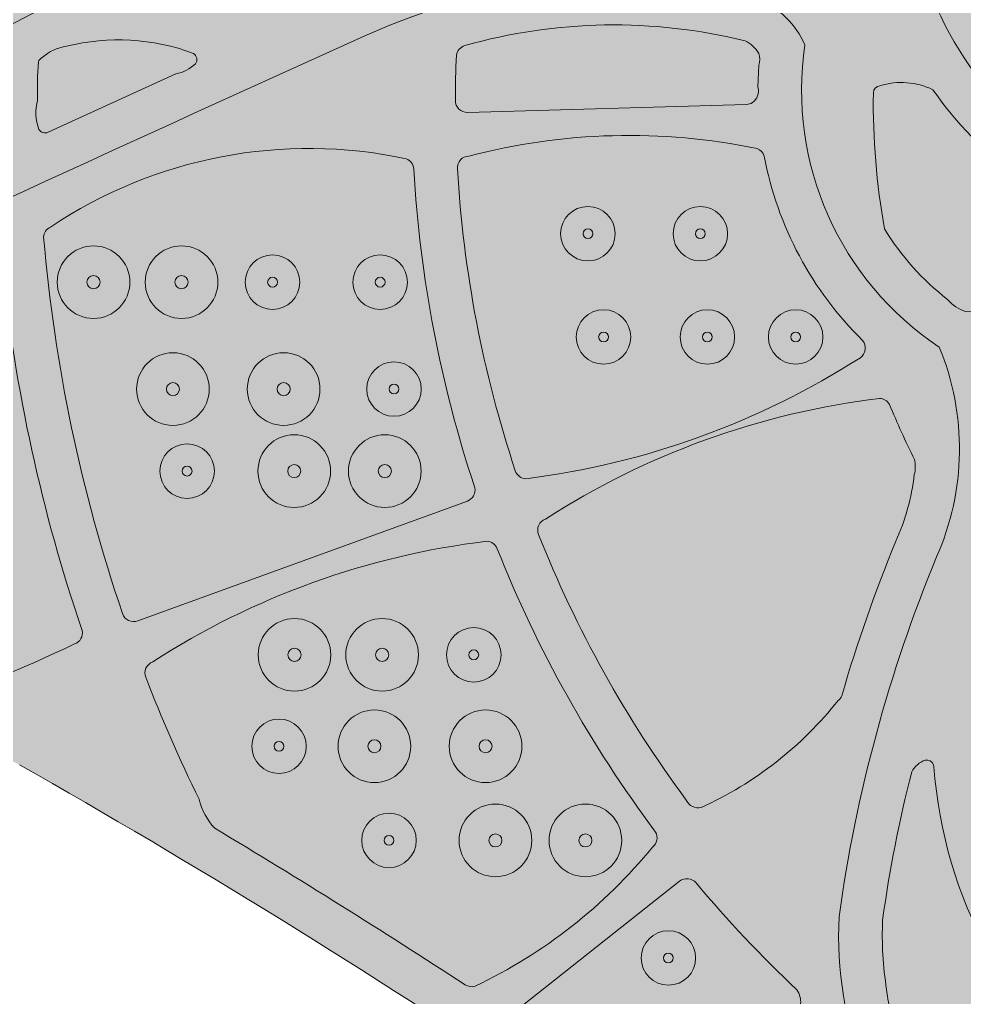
# Model space of a CAD drawing. Header units: inches. Extents: x 36 to 71.8, y 17.4 to 61.8.
# Drawn here: x 49.76 to 54.97, y 22.53 to 27.92 of the extents above; entities that cross this region are included whole.
import ezdxf

# ---------------------------------------------------------------- set-up
doc = ezdxf.new("R2010")
doc.units = ezdxf.units.IN
doc.header["$MEASUREMENT"] = 0
for name, color, linetype, lineweight in [('00_SOURCE_FROZEN', 7, 'Continuous', 18), ('20_ADDITIONS_CLOSED', 7, 'Continuous', 13), ('30_MATERIALS', 7, 'Continuous', 13), ('40_PLANT_SYMBOLS', 7, 'Continuous', 13)]:
    doc.layers.add(name, color=color, linetype=linetype, lineweight=lineweight)

# ---------------------------------------------------------------- blocks, each defined once
blk = doc.blocks.new('TREE_CROWN_2D')
for radius in [1, 0.18]:
    blk.add_circle((0, 0), radius)

msp = doc.modelspace()

# ---------------------------------------------------------------- hatches: boundary and pattern name
at = {"layer": '30_MATERIALS'}
h = msp.add_hatch(color=184, dxfattribs=at)
h.dxf.hatch_style = 1
h.paths.add_polyline_path([(39.7875, 24.8863), (39.7896, 24.8878), (39.964, 25.017), (40.1366, 25.1486), (40.3073, 25.2827), (40.4762, 25.4192), (40.6432, 25.5581), (40.8084, 25.6995), (40.9716, 25.8431), (41.1329, 25.9892), (41.2922, 26.1376), (41.4495, 26.2883), (41.6047, 26.4413), (41.758, 26.5966), (42.376, 26.5966), (45.4271, 29.473), (48.0949, 29.84), (50.3999, 30.0042), (53.6498, 30.945), (53.846, 31.0231), (54.0434, 31.0976), (54.2419, 31.1685), (54.4414, 31.2358), (54.6419, 31.2994), (54.8433, 31.3594), (55.0456, 31.4158), (55.2487, 31.4686), (55.4525, 31.5177), (55.6571, 31.5632), (55.8624, 31.605), (56.0684, 31.6431), (56.2748, 31.6776), (56.4819, 31.7085), (56.6894, 31.7356), (56.8973, 31.7591), (57.1057, 31.7789), (57.3143, 31.795), (57.5233, 31.8074), (57.7324, 31.8161), (57.9418, 31.8211), (58.1513, 31.8224), (58.3609, 31.82), (58.5705, 31.8139), (58.7801, 31.804), (58.9897, 31.7904), (59.1991, 31.7731), (59.4084, 31.752), (59.6174, 31.7272), (59.8263, 31.6987), (60.0348, 31.6664), (60.2429, 31.6303), (60.4464, 31.6265), (60.6486, 31.6155), (60.8494, 31.5975), (61.0486, 31.5725), (61.2461, 31.5406), (61.4416, 31.5019), (61.6352, 31.4566), (61.8265, 31.4046), (62.0155, 31.3462), (62.202, 31.2813), (62.3858, 31.2102), (62.5668, 31.1328), (62.7449, 31.0494), (62.9198, 30.9599), (63.0915, 30.8645), (63.2597, 30.7633), (63.4244, 30.6563), (63.5853, 30.5438), (63.7423, 30.4257), (63.8953, 30.3021), (64.0441, 30.1733), (64.1886, 30.0391), (64.3285, 29.8999), (64.4638, 29.7555), (64.5943, 29.6063), (64.7198, 29.4521), (64.8402, 29.2932), (64.9553, 29.1296), (65.065, 28.9615), (65.1692, 28.7889), (65.2675, 28.6119), (65.3601, 28.4306), (66.4807, 23.8898), (66.516, 23.7199), (66.5453, 23.5497), (66.5688, 23.3792), (66.5865, 23.2087), (66.5984, 23.0383), (66.6046, 22.8681), (66.6051, 22.6982), (66.6001, 22.5288), (66.5894, 22.36), (66.5731, 22.192), (66.5514, 22.0248), (66.5242, 21.8587), (66.4916, 21.6937), (66.4536, 21.5299), (66.4103, 21.3676), (66.3617, 21.2069), (66.3078, 21.0478), (66.2488, 20.8905), (66.1845, 20.7352), (66.1152, 20.5819), (66.0408, 20.4309), (65.9613, 20.2822), (65.8769, 20.136), (65.7875, 19.9924), (65.6933, 19.8516), (65.5941, 19.7137), (65.4902, 19.5787), (65.3814, 19.447), (65.268, 19.3185), (65.1498, 19.1934), (65.027, 19.0719), (64.8996, 18.9541), (63.6613, 17.5325), (63.666, 17.5036), (63.6014, 17.493), (63.3541, 17.4606), (63.1061, 17.436), (62.8577, 17.4194), (62.609, 17.4106), (62.3604, 17.4097), (62.1118, 17.4166), (61.8636, 17.4314), (61.616, 17.4541), (61.3691, 17.4846), (61.1231, 17.5229), (60.8782, 17.5691), (60.6346, 17.623), (60.3925, 17.6848), (60.1521, 17.7543), (60.0326, 17.792), (59.9136, 17.8317), (59.7952, 17.8733), (59.6772, 17.9168), (59.5598, 17.9623), (59.4431, 18.0097), (59.3269, 18.0591), (59.2114, 18.1104), (59.0965, 18.1636), (58.9823, 18.2188), (58.8689, 18.2759), (58.7562, 18.3349), (58.6442, 18.3959), (58.533, 18.4588), (58.4227, 18.5237), (58.3131, 18.5904), (58.1058, 18.6417), (57.8998, 18.697), (57.6952, 18.7563), (57.4921, 18.8195), (57.2905, 18.8866), (57.0905, 18.9576), (56.8921, 19.0324), (56.6953, 19.111), (56.5003, 19.1934), (56.3071, 19.2795), (56.1156, 19.3694), (55.9261, 19.4629), (55.7385, 19.5601), (55.5529, 19.6609), (55.3693, 19.7652), (55.1878, 19.8732), (55.0084, 19.9846), (54.8313, 20.0996), (54.6564, 20.218), (54.4838, 20.3398), (54.3135, 20.465), (54.1456, 20.5936), (53.9802, 20.7255), (53.8173, 20.8607), (53.6569, 20.9992), (53.4992, 21.1409), (53.3441, 21.2858), (53.1918, 21.4339), (53.0422, 21.5851), (52.8954, 21.7395), (52.7515, 21.8969), (52.6105, 22.0573), (52.2619, 22.2885), (51.9112, 22.5165), (51.5585, 22.7412), (51.2036, 22.9626), (50.8468, 23.1808), (50.488, 23.3957), (50.1271, 23.6072), (49.7644, 23.8155), (49.7277, 23.8342), (49.6902, 23.8506), (49.652, 23.8647), (49.6132, 23.8764), (49.5739, 23.8858), (49.5343, 23.8929), (49.4943, 23.8976), (49.4542, 23.9), (49.414, 23.9001), (49.3738, 23.8978), (49.3338, 23.8932), (49.294, 23.8862), (49.2545, 23.8769), (49.2156, 23.8652), (49.1771, 23.8511), (49.1394, 23.8347), (48.2072, 23.6268), (47.2762, 23.4134), (46.3466, 23.1944), (45.4182, 22.97), (45.2228, 22.9368), (45.0273, 22.9101), (44.8317, 22.8898), (44.6363, 22.8759), (44.4411, 22.8684), (44.2463, 22.8671), (44.052, 22.8721), (43.8585, 22.8833), (43.6657, 22.9007), (43.474, 22.9241), (43.2833, 22.9536), (43.094, 22.9891), (42.906, 23.0306), (42.7195, 23.078), (42.5347, 23.1312), (42.3518, 23.1903), (42.1708, 23.2551), (41.9919, 23.3256), (41.8152, 23.4018), (41.6409, 23.4836), (41.4692, 23.571), (41.3001, 23.6639), (41.1339, 23.7623), (40.9706, 23.8661), (40.8104, 23.9753), (40.6534, 24.0899), (40.4998, 24.2097), (40.3498, 24.3347), (40.2034, 24.465), (40.0608, 24.6003), (39.9221, 24.7408), (39.7875, 24.8863)])
h = msp.add_hatch(color=144, dxfattribs=at)
h.dxf.hatch_style = 1
h.paths.add_polyline_path([(52.2306, 27.4083), (52.2173, 27.4093), (52.2047, 27.4129), (52.193, 27.4189), (52.1827, 27.4273), (52.1743, 27.4376), (52.1683, 27.4493), (52.1647, 27.4619), (52.1637, 27.4751), (52.1638, 27.5375), (52.1647, 27.5999), (52.1665, 27.6622), (52.169, 27.7246), (52.1746, 27.7421), (52.1846, 27.7571), (52.1983, 27.7688), (52.215, 27.7764), (52.3097, 27.8016), (52.405, 27.8237), (52.5008, 27.8427), (52.597, 27.8585), (52.6936, 27.8712), (52.7905, 27.8807), (52.8876, 27.8871), (52.9849, 27.8903), (53.0821, 27.8904), (53.1794, 27.8873), (53.2765, 27.8811), (53.3735, 27.8717), (53.4702, 27.8591), (53.5666, 27.8434), (53.6626, 27.8246), (53.7581, 27.8025), (53.7806, 27.7899), (53.8008, 27.774), (53.8184, 27.7552), (53.8329, 27.7339), (53.8369, 27.7176), (53.8383, 27.701), (53.8373, 27.6844), (53.8338, 27.6681), (53.8289, 27.5477), (53.8312, 27.5356), (53.8316, 27.5236), (53.8302, 27.5118), (53.827, 27.5003), (53.8222, 27.4895), (53.8157, 27.4795), (53.8077, 27.4705), (53.7983, 27.4627), (53.7908, 27.4587), (53.7828, 27.4557), (53.7745, 27.4538), (53.766, 27.453)])
h = msp.add_hatch(color=144, dxfattribs=at)
h.dxf.hatch_style = 1
h.paths.add_polyline_path([(49.9216, 27.2994), (49.9073, 27.2958), (49.8932, 27.2975), (49.8805, 27.304), (49.8707, 27.315), (49.8596, 27.3542), (49.8547, 27.3945), (49.8561, 27.435), (49.8637, 27.4751), (49.8628, 27.528), (49.8631, 27.5809), (49.8648, 27.6338), (49.8677, 27.6866), (49.8709, 27.694), (49.8754, 27.7007), (49.8811, 27.7062), (49.8879, 27.7106), (49.918, 27.7336), (49.9509, 27.7518), (49.9861, 27.765), (50.0231, 27.773), (50.0667, 27.7831), (50.1105, 27.7915), (50.1545, 27.7982), (50.1986, 27.8033), (50.2429, 27.8066), (50.2872, 27.8083), (50.3315, 27.8083), (50.3757, 27.8067), (50.4199, 27.8033), (50.4639, 27.7983), (50.5077, 27.7917), (50.5513, 27.7834), (50.5946, 27.7734), (50.6376, 27.7617), (50.6802, 27.7484), (50.7223, 27.7335), (50.7285, 27.7284), (50.7336, 27.7223), (50.7373, 27.7153), (50.7396, 27.7076), (50.7403, 27.6996), (50.7394, 27.6917), (50.737, 27.6841), (50.7331, 27.6771), (50.7096, 27.657), (50.6833, 27.6409), (50.6549, 27.6292), (50.6248, 27.622)])
h = msp.add_hatch(color=144, dxfattribs=at)
h.dxf.hatch_style = 1
h.paths.add_polyline_path([(54.4639, 27.5158), (54.4668, 27.5304), (54.4745, 27.5427), (54.4861, 27.5514), (54.5005, 27.5554), (54.5369, 27.565), (54.5739, 27.571), (54.611, 27.5735), (54.6482, 27.5724), (54.6851, 27.5679), (54.7215, 27.5599), (54.7572, 27.5484), (54.7918, 27.5335), (54.8412, 27.4659), (54.8931, 27.4004), (54.9475, 27.3372), (55.0041, 27.2763), (55.063, 27.2177), (55.124, 27.1615), (55.1872, 27.1078), (55.2523, 27.0566), (55.3194, 27.0079), (55.3884, 26.9619), (55.4591, 26.9186), (55.5316, 26.878), (55.6057, 26.8402), (55.6814, 26.8053), (55.7585, 26.7733), (55.8371, 26.7442), (55.86, 26.7371), (55.8832, 26.7309), (55.9066, 26.7256), (55.9301, 26.7213), (55.9434, 26.7147), (55.9531, 26.7041), (55.9584, 26.6909), (55.9587, 26.6761), (55.9555, 26.6659), (55.9499, 26.657), (55.9421, 26.6499), (55.9326, 26.645), (55.8804, 26.6059), (55.8268, 26.5691), (55.7719, 26.5346), (55.7157, 26.5025), (55.6583, 26.4728), (55.5998, 26.4455), (55.5403, 26.4207), (55.4798, 26.3984), (55.4185, 26.3785), (55.3564, 26.3612), (55.2936, 26.3464), (55.2301, 26.3343), (55.1661, 26.3247), (55.1016, 26.3178), (55.0367, 26.3136), (54.9715, 26.312), (54.9435, 26.3232), (54.9175, 26.3382), (54.8938, 26.3568), (54.873, 26.3787), (54.822, 26.42), (54.7729, 26.4635), (54.726, 26.5092), (54.6812, 26.557), (54.6387, 26.6068), (54.5984, 26.6584), (54.5605, 26.712), (54.5251, 26.7673), (54.5098, 26.8601), (54.4966, 26.9532), (54.4856, 27.0465), (54.4769, 27.1401), (54.4703, 27.2338), (54.466, 27.3277), (54.4638, 27.4217)])
h = msp.add_hatch(color=144, dxfattribs=at)
h.dxf.hatch_style = 1
h.paths.add_polyline_path([(52.1746, 27.0998), (52.1752, 27.1128), (52.1783, 27.1253), (52.1838, 27.137), (52.1916, 27.1474), (52.2013, 27.1561), (52.2125, 27.1626), (52.2247, 27.1667), (52.2376, 27.1684), (52.3351, 27.1924), (52.4331, 27.2136), (52.5316, 27.2319), (52.6304, 27.2473), (52.7296, 27.2599), (52.829, 27.2697), (52.9286, 27.2765), (53.0283, 27.2806), (53.1282, 27.2817), (53.228, 27.28), (53.3278, 27.2755), (53.4275, 27.2681), (53.527, 27.2578), (53.6263, 27.2446), (53.7252, 27.2286), (53.8239, 27.2097), (53.837, 27.2029), (53.8482, 27.1935), (53.857, 27.1818), (53.863, 27.1682), (53.8781, 27.0962), (53.8959, 27.0249), (53.9163, 26.9546), (53.9393, 26.8851), (53.9649, 26.8167), (53.993, 26.7494), (54.0237, 26.6832), (54.0567, 26.6183), (54.0923, 26.5546), (54.1302, 26.4923), (54.1704, 26.4314), (54.213, 26.3721), (54.2578, 26.3143), (54.3049, 26.2582), (54.3542, 26.2037), (54.4057, 26.1511), (54.4128, 26.1399), (54.4175, 26.1277), (54.4196, 26.1148), (54.4191, 26.1016), (54.4159, 26.0887), (54.4103, 26.0769), (54.4024, 26.0665), (54.3925, 26.0578), (54.2873, 25.9925), (54.1804, 25.9303), (54.072, 25.8711), (53.9622, 25.815), (53.8509, 25.762), (53.7382, 25.7121), (53.6242, 25.6654), (53.5091, 25.6219), (53.3927, 25.5815), (53.2753, 25.5444), (53.1568, 25.5105), (53.0374, 25.4799), (52.9171, 25.4526), (52.796, 25.4286), (52.6741, 25.4079), (52.5515, 25.3907), (52.5322, 25.3946), (52.5154, 25.4039), (52.502, 25.4177), (52.4931, 25.4352), (52.4604, 25.5364), (52.4294, 25.6381), (52.4002, 25.7403), (52.3726, 25.8428), (52.3466, 25.9458), (52.3224, 26.0492), (52.2999, 26.1529), (52.2791, 26.257), (52.26, 26.3614), (52.2426, 26.4662), (52.227, 26.5712), (52.213, 26.6764), (52.2008, 26.782), (52.1903, 26.8877), (52.1816, 26.9936)])
h = msp.add_hatch(color=144, dxfattribs=at)
h.dxf.hatch_style = 1
h.paths.add_polyline_path([(50.4151, 24.6076), (50.4025, 24.6044), (50.3897, 24.6038), (50.377, 24.6057), (50.3648, 24.6101), (50.3537, 24.6169), (50.3443, 24.6256), (50.3367, 24.636), (50.3313, 24.6478), (50.2894, 24.7739), (50.2495, 24.9006), (50.2115, 25.0278), (50.1754, 25.1556), (50.1413, 25.2839), (50.1091, 25.4126), (50.079, 25.5418), (50.0508, 25.6714), (50.0245, 25.8015), (50.0003, 25.932), (49.978, 26.0628), (49.9578, 26.1939), (49.9395, 26.3254), (49.9232, 26.4572), (49.9089, 26.5893), (49.8967, 26.7216), (49.9, 26.7391), (49.9078, 26.7547), (49.9195, 26.7677), (49.9345, 26.7772), (49.9887, 26.8126), (50.0437, 26.8466), (50.0995, 26.879), (50.1558, 26.91), (50.2129, 26.9395), (50.2706, 26.9675), (50.3288, 26.994), (50.3877, 27.019), (50.5069, 27.0645), (50.6281, 27.1039), (50.7509, 27.1372), (50.8751, 27.1643), (51.0005, 27.1852), (51.1269, 27.1998), (51.2541, 27.2081), (51.3817, 27.2101), (51.4456, 27.2087), (51.5095, 27.2057), (51.5735, 27.2011), (51.6374, 27.1948), (51.7012, 27.187), (51.765, 27.1775), (51.8287, 27.1663), (51.8922, 27.1536), (51.9088, 27.1445), (51.9218, 27.1313), (51.9306, 27.1149), (51.9344, 27.0964), (51.9417, 26.9844), (51.9508, 26.8727), (51.9618, 26.7612), (51.9746, 26.6499), (51.9893, 26.5389), (52.0058, 26.4282), (52.0241, 26.3177), (52.0443, 26.2076), (52.0663, 26.0979), (52.0901, 25.9885), (52.1157, 25.8795), (52.1431, 25.7709), (52.1723, 25.6628), (52.2034, 25.5551), (52.2362, 25.4479), (52.2708, 25.3413), (52.272, 25.3296), (52.2711, 25.3181), (52.2682, 25.3071), (52.2635, 25.2969), (52.2571, 25.2876), (52.2492, 25.2796), (52.2398, 25.2729), (52.2292, 25.2679)])
h = msp.add_hatch(color=200, dxfattribs=at)
h.dxf.hatch_style = 1
h.paths.add_polyline_path([(48.2255, 23.8768), (48.2133, 23.8752), (48.2015, 23.8759), (48.1901, 23.8788), (48.1795, 23.8835), (48.1699, 23.8901), (48.1615, 23.8984), (48.1547, 23.9082), (48.1498, 23.9193), (48.0785, 24.1365), (48.0118, 24.3551), (47.9497, 24.575), (47.8923, 24.7961), (47.8394, 25.0183), (47.7912, 25.2416), (47.7477, 25.466), (47.7088, 25.6912), (47.711, 25.7101), (47.7183, 25.7271), (47.7301, 25.7415), (47.7458, 25.752), (48.2047, 25.9702), (48.6644, 26.1867), (49.1248, 26.4017), (49.5859, 26.615), (49.5991, 26.6177), (49.6124, 26.6177), (49.6255, 26.615), (49.6378, 26.6095), (49.6487, 26.6017), (49.6578, 26.5919), (49.6646, 26.5804), (49.669, 26.5677), (49.683, 26.4393), (49.6988, 26.3112), (49.7165, 26.1833), (49.736, 26.0558), (49.7572, 25.9285), (49.7803, 25.8016), (49.8052, 25.675), (49.8318, 25.5488), (49.8602, 25.423), (49.8904, 25.2976), (49.9224, 25.1727), (49.9562, 25.0482), (49.9917, 24.9241), (50.029, 24.8005), (50.068, 24.6775), (50.1089, 24.5549), (50.1101, 24.5432), (50.1093, 24.5316), (50.1065, 24.5206), (50.1018, 24.5103), (50.0954, 24.5009), (50.0875, 24.4928), (50.0781, 24.4861), (50.0674, 24.481), (49.9572, 24.4295), (49.8463, 24.3797), (49.7346, 24.3318), (49.6222, 24.2856), (49.5091, 24.2413), (49.3954, 24.1989), (49.2809, 24.1583), (49.1659, 24.1195), (49.0502, 24.0826), (48.934, 24.0475), (48.8172, 24.0143), (48.6998, 23.983), (48.582, 23.9536), (48.4636, 23.9261), (48.3447, 23.9005)])
h = msp.add_hatch(color=200, dxfattribs=at)
h.dxf.hatch_style = 1
h.paths.add_polyline_path([(52.621, 25.0838), (52.6174, 25.0964), (52.6164, 25.1092), (52.6179, 25.1221), (52.622, 25.1345), (52.6285, 25.1458), (52.6371, 25.1555), (52.6474, 25.1633), (52.6591, 25.169), (52.764, 25.2345), (52.8706, 25.297), (52.9787, 25.3563), (53.0884, 25.4125), (53.1995, 25.4656), (53.3121, 25.5154), (53.4259, 25.5621), (53.541, 25.6055), (53.6572, 25.6457), (53.7746, 25.6825), (53.893, 25.7161), (54.0124, 25.7463), (54.1327, 25.7732), (54.2538, 25.7967), (54.3757, 25.8167), (54.4982, 25.8333), (54.5147, 25.8306), (54.5297, 25.824), (54.5426, 25.8138), (54.5526, 25.8004), (54.5852, 25.7239), (54.6189, 25.6478), (54.6539, 25.5723), (54.6901, 25.4973), (54.6936, 25.4764), (54.6946, 25.4553), (54.6932, 25.4342), (54.6893, 25.4134), (54.6827, 25.3661), (54.6744, 25.3191), (54.6643, 25.2725), (54.6524, 25.2263), (54.6388, 25.1806), (54.6235, 25.1355), (54.6065, 25.0909), (54.5878, 25.0469), (54.5046, 24.8373), (54.4274, 24.6255), (54.356, 24.4116), (54.2905, 24.1958), (54.2869, 24.1886), (54.2824, 24.1819), (54.2771, 24.1758), (54.2711, 24.1704), (54.2326, 24.1235), (54.1929, 24.0778), (54.1519, 24.0333), (54.1096, 23.9901), (54.0661, 23.9482), (54.0214, 23.9077), (53.9756, 23.8685), (53.9287, 23.8306), (53.8806, 23.7942), (53.8315, 23.7591), (53.7814, 23.7256), (53.7302, 23.6935), (53.6781, 23.6628), (53.6251, 23.6337), (53.5712, 23.6062), (53.5163, 23.5802), (53.5038, 23.5784), (53.4914, 23.5789), (53.4795, 23.5814), (53.4682, 23.5858), (53.4578, 23.5921), (53.4486, 23.6001), (53.4407, 23.6096), (53.4345, 23.6206), (53.3727, 23.7056), (53.3123, 23.7915), (53.2534, 23.8783), (53.1958, 23.9661), (53.1398, 24.0547), (53.0851, 24.1442), (53.032, 24.2346), (52.9803, 24.3258), (52.9301, 24.4179), (52.8813, 24.5107), (52.8341, 24.6044), (52.7884, 24.6988), (52.7443, 24.794), (52.7016, 24.8899), (52.6605, 24.9865)])
h = msp.add_hatch(color=144, dxfattribs=at)
h.dxf.hatch_style = 1
h.paths.add_polyline_path([(50.4589, 24.2975), (50.4554, 24.31), (50.4545, 24.3228), (50.4561, 24.3355), (50.4602, 24.3478), (50.4667, 24.3591), (50.4753, 24.3687), (50.4855, 24.3765), (50.4972, 24.3821), (50.602, 24.4478), (50.7085, 24.5103), (50.8166, 24.5697), (50.9262, 24.626), (51.0373, 24.6791), (51.1498, 24.729), (51.2636, 24.7757), (51.3786, 24.8191), (51.4949, 24.8592), (51.6122, 24.8961), (51.7306, 24.9296), (51.85, 24.9597), (51.9703, 24.9865), (52.0914, 25.0098), (52.2133, 25.0298), (52.3359, 25.0462), (52.3544, 25.0428), (52.3709, 25.0344), (52.3844, 25.0217), (52.3939, 25.0054), (52.436, 24.9014), (52.4798, 24.7982), (52.5253, 24.6958), (52.5725, 24.5943), (52.6213, 24.4935), (52.6718, 24.3936), (52.724, 24.2945), (52.7778, 24.1963), (52.8332, 24.099), (52.8902, 24.0027), (52.9488, 23.9073), (53.0089, 23.8129), (53.0707, 23.7194), (53.134, 23.627), (53.1989, 23.5355), (53.2653, 23.4452), (53.2702, 23.4344), (53.2729, 23.4233), (53.2737, 23.4119), (53.2725, 23.4007), (53.2693, 23.3899), (53.2643, 23.3797), (53.2576, 23.3704), (53.249, 23.3623), (53.1985, 23.3022), (53.1465, 23.2436), (53.0929, 23.1865), (53.0378, 23.131), (52.9812, 23.077), (52.9232, 23.0247), (52.8638, 22.974), (52.8031, 22.9249), (52.741, 22.8776), (52.6776, 22.8319), (52.613, 22.788), (52.5471, 22.7459), (52.4801, 22.7056), (52.4119, 22.6671), (52.3426, 22.6305), (52.2722, 22.5957), (52.2583, 22.5931), (52.2442, 22.5935), (52.2306, 22.597), (52.2179, 22.6034), (51.876, 22.8238), (51.5322, 23.0411), (51.1863, 23.2553), (50.8385, 23.4662), (50.8094, 23.5017), (50.7851, 23.5404), (50.766, 23.5819), (50.7524, 23.6257), (50.6737, 23.7913), (50.5986, 23.9585), (50.5269, 24.1272)])
h = msp.add_hatch(color=144, dxfattribs=at)
h.dxf.hatch_style = 1
h.paths.add_polyline_path([(54.7974, 23.8045), (54.8031, 23.7373), (54.8107, 23.6703), (54.82, 23.6038), (54.8311, 23.5378), (54.8439, 23.4722), (54.8584, 23.407), (54.8747, 23.3424), (54.8926, 23.2784), (54.9122, 23.2149), (54.9335, 23.1521), (54.9564, 23.0899), (54.9809, 23.0284), (55.007, 22.9676), (55.0348, 22.9076), (55.0641, 22.8483), (55.0949, 22.7898), (55.1273, 22.7322), (55.1612, 22.6754), (55.1966, 22.6196), (55.2335, 22.5647), (55.2718, 22.5107), (55.3117, 22.4577), (55.3529, 22.4058), (55.3956, 22.3549), (55.4396, 22.3051), (55.4851, 22.2564), (55.5319, 22.2088), (55.5801, 22.1625), (55.6296, 22.1173), (55.6804, 22.0734), (55.7325, 22.0308), (55.7859, 21.9895), (55.7952, 21.9793), (55.8004, 21.9669), (55.8012, 21.9535), (55.7973, 21.9403), (55.7893, 21.9122), (55.7799, 21.8847), (55.7565, 21.8315), (55.7274, 21.7812), (55.7108, 21.7572), (55.6928, 21.7342), (55.6796, 21.7268), (55.6651, 21.7244), (55.6506, 21.7269), (55.6374, 21.7344), (55.4962, 21.8104), (55.357, 21.8899), (55.2199, 21.9729), (55.085, 22.0593), (54.9523, 22.1491), (54.8219, 22.2423), (54.6939, 22.3389), (54.5684, 22.4386), (54.5567, 22.4727), (54.5475, 22.5075), (54.541, 22.5428), (54.537, 22.5786), (54.5242, 22.6736), (54.5163, 22.769), (54.5133, 22.8647), (54.5151, 22.9605), (54.5464, 23.1662), (54.5834, 23.3708), (54.6264, 23.5743), (54.6751, 23.7766), (54.6891, 23.7977), (54.7064, 23.8158), (54.7267, 23.8305), (54.7495, 23.8415), (54.7641, 23.8417), (54.7775, 23.8369), (54.7883, 23.8277), (54.7954, 23.8149)])
h = msp.add_hatch(color=144, dxfattribs=at)
h.dxf.hatch_style = 1
h.paths.add_polyline_path([(53.3978, 23.174), (53.4087, 23.181), (53.4204, 23.1856), (53.4326, 23.1878), (53.4449, 23.1877), (53.4569, 23.1853), (53.4684, 23.1806), (53.4789, 23.1737), (53.4881, 23.1646), (53.6205, 23.0112), (53.7572, 22.8618), (53.8983, 22.7165), (54.0436, 22.5753), (54.0533, 22.5574), (54.0599, 22.5384), (54.0635, 22.5185), (54.0638, 22.4982), (54.0762, 22.4277), (54.0907, 22.3577), (54.1073, 22.2883), (54.1258, 22.2194), (54.1464, 22.1512), (54.169, 22.0837), (54.1935, 22.0169), (54.22, 21.9509), (54.2484, 21.8857), (54.2787, 21.8213), (54.3109, 21.7578), (54.3451, 21.6953), (54.381, 21.6337), (54.4188, 21.5732), (54.4585, 21.5137), (54.4999, 21.4554), (54.5062, 21.4389), (54.5077, 21.4216), (54.5047, 21.4046), (54.4971, 21.3887), (54.4704, 21.3237), (54.44, 21.2604), (54.4061, 21.1991), (54.3689, 21.1399), (54.3283, 21.0829), (54.2844, 21.0283), (54.2375, 20.9762), (54.1875, 20.9267), (54.1781, 20.9214), (54.1683, 20.9177), (54.1581, 20.9157), (54.1477, 20.9154), (54.1375, 20.9167), (54.1275, 20.9196), (54.118, 20.9242), (54.1092, 20.9303), (53.9301, 21.0803), (53.7544, 21.2341), (53.5821, 21.3917), (53.4132, 21.5529), (53.2479, 21.7177), (53.0862, 21.8861), (52.9281, 22.058), (52.7737, 22.2333), (52.7173, 22.2779), (52.6589, 22.3198), (52.5986, 22.3589), (52.5365, 22.3951), (52.5275, 22.4048), (52.5207, 22.4159), (52.5163, 22.4282), (52.5144, 22.4413), (52.5152, 22.4544), (52.5186, 22.467), (52.5244, 22.4787), (52.5325, 22.4891)])

# ---------------------------------------------------------------- linework, layer by layer
at = {"layer": '00_SOURCE_FROZEN'}
for centre, radius, start, end in [((61.0871, 5.8812), 24.7748, 111.56749, 119.15583), ((53.0394, 24.8422), 3.2883, 75.9901, 114.6994), ((56.5327, 28.7475), 1.8811, 198.985, 250.3904), ((53.6309, 27.5761), 0.5004, 24.1752, 65.8722), ((139.3581, -167.0612), 213.7113, 114.225756, 116.440021), ((55.7656, 27.5298), 1.6969, 171.4885, 236.4198), ((53.4712, 25.5562), 1.4669, 336.0217, 22.4391), ((62.3243, 21.8629), 8.1262, 157.59568, 172.10869), ((27.3488, -15.6541), 45.3906, 56.18317, 60.40695), ((56.4472, 22.8824), 2.1742, 177.465, 269.3394)]:
    msp.add_arc(centre, radius, start, end, dxfattribs=at)
at = {"layer": '20_ADDITIONS_CLOSED'}
for points in [[(52.2306, 27.4083, -0.430796), (52.1637, 27.4751, -0.013295), (52.169, 27.7246, -0.288623), (52.215, 27.7764, -0.130746), (53.7581, 27.8025, -0.15455), (53.8329, 27.7339, -0.150771), (53.8338, 27.6681), (53.8289, 27.5477, -0.315585), (53.7983, 27.4627, -0.131817), (53.766, 27.453)], [(49.9216, 27.2994, -0.380678), (49.8707, 27.315, -0.155573), (49.8637, 27.4751, -0.024063), (49.8677, 27.6866, -0.204391), (49.8879, 27.7106, -0.147938), (50.0231, 27.773, -0.152839), (50.7223, 27.7335, -0.423007), (50.7331, 27.6771, -0.159181), (50.6248, 27.622)], [(54.4639, 27.5158, -0.387632), (54.5005, 27.5554, -0.192166), (54.7918, 27.5335, 0.157396), (55.8371, 26.7442, 0.039523), (55.9301, 26.7213, -0.382986), (55.9587, 26.6761, -0.27246), (55.9326, 26.645, -0.166818), (54.9715, 26.312, -0.144476), (54.873, 26.3787, -0.091767), (54.5251, 26.7673, -0.047096)], [(52.1746, 27.0998, -0.422331), (52.2376, 27.1684, -0.115379), (53.8239, 27.2097, -0.231013), (53.863, 27.1682, 0.152567), (54.4057, 26.1511, -0.429141), (54.3925, 26.0578, -0.111201), (52.5515, 25.3907, -0.309611), (52.4931, 25.4352, -0.065744)], [(50.4151, 24.6076, -0.420618), (50.3313, 24.6478, -0.060991), (49.8967, 26.7216, -0.278825), (49.9345, 26.7772, -0.203168), (51.8922, 27.1536, -0.297697), (51.9344, 27.0964, 0.066436), (52.2708, 25.3413, -0.368391), (52.2292, 25.2679)], [(48.2255, 23.8768, -0.382983), (48.1498, 23.9193, -0.041778), (47.7088, 25.6912, -0.298117), (47.7458, 25.752, -0.003462), (49.5859, 26.615, -0.437991), (49.669, 26.5677, 0.056735), (50.1089, 24.5549, -0.370664), (50.0674, 24.481, -0.064518)], [(52.621, 25.0838, -0.423188), (52.6591, 25.169, -0.113491), (54.4982, 25.8333, -0.260946), (54.5526, 25.8004, 0.015615), (54.6901, 25.4973, -0.118398), (54.6893, 25.4134, -0.075716), (54.5878, 25.0469, 0.027657), (54.2905, 24.1958, -0.124955), (54.2711, 24.1704, -0.118495), (53.5163, 23.5802, -0.356997), (53.4345, 23.6206, -0.064897)], [(50.4589, 24.2975, -0.420618), (50.4972, 24.3821, -0.114144), (52.3359, 25.0462, -0.297104), (52.3939, 25.0054, 0.066463), (53.2653, 23.4452, -0.369141), (53.249, 23.3623, -0.110727), (52.2722, 22.5957, -0.221469), (52.2179, 22.6034, 0.009185), (50.8385, 23.4662, -0.129742), (50.7524, 23.6257, -0.021013)], [(54.7974, 23.8045, 0.216806), (55.7859, 21.9895, -0.35558), (55.7973, 21.9403, -0.110464), (55.6928, 21.7342, -0.35731), (55.6374, 21.7344, -0.050961), (54.5684, 22.4386, -0.074009), (54.537, 22.5786, -0.05118), (54.5151, 22.9605, -0.028663), (54.6751, 23.7766, -0.181948), (54.7495, 23.8415, -0.379273), (54.7954, 23.8149)], [(53.3978, 23.174, -0.40699), (53.4881, 23.1646, 0.029382), (54.0436, 22.5753, -0.161517), (54.0638, 22.4982, 0.118716), (54.4999, 21.4554, -0.276302), (54.4971, 21.3887, -0.115052), (54.1875, 20.9267, -0.335187), (54.1092, 20.9303, -0.043314), (52.7737, 22.2333, 0.046696), (52.5365, 22.3951, -0.427924), (52.5325, 22.4891)]]:
    msp.add_lwpolyline(points, format="xyb", close=True, dxfattribs=at)

# ---------------------------------------------------------------- block references
at = {"layer": '40_PLANT_SYMBOLS'}
for p, xscale, yscale in [((52.8928, 26.7404), 0.15, 0.15), ((53.5119, 26.7404), 0.15, 0.15), ((50.1715, 26.4736), 0.2, 0.2), ((50.6559, 26.4736), 0.2, 0.2), ((51.1568, 26.4736), 0.15, 0.15), ((51.7492, 26.4736), 0.15, 0.15), ((52.9789, 26.172), 0.15, 0.15), ((53.5505, 26.172), 0.15, 0.15), ((54.0365, 26.172), 0.15, 0.15), ((50.6087, 25.8848), 0.2, 0.2), ((51.218, 25.8848), 0.2, 0.2), ((51.8253, 25.8848), 0.15, 0.15), ((51.2764, 25.433), 0.2, 0.2), ((51.7748, 25.433), 0.2, 0.2), ((50.6866, 25.433), 0.15, 0.15), ((51.2777, 24.421), 0.2, 0.2), ((51.7601, 24.421), 0.2, 0.2), ((52.2645, 24.421), 0.15, 0.15), ((51.7175, 23.9172), 0.2, 0.2), ((52.3295, 23.9172), 0.2, 0.2), ((51.1926, 23.9172), 0.15, 0.15), ((52.3837, 23.3989), 0.2, 0.2), ((52.8789, 23.3989), 0.2, 0.2), ((51.7979, 23.3989), 0.15, 0.15), ((53.3359, 22.7515), 0.15, 0.15)]:
    msp.add_blockref('TREE_CROWN_2D', p, dxfattribs=dict(at, xscale=xscale, yscale=yscale))

doc.saveas('drawing.dxf')
